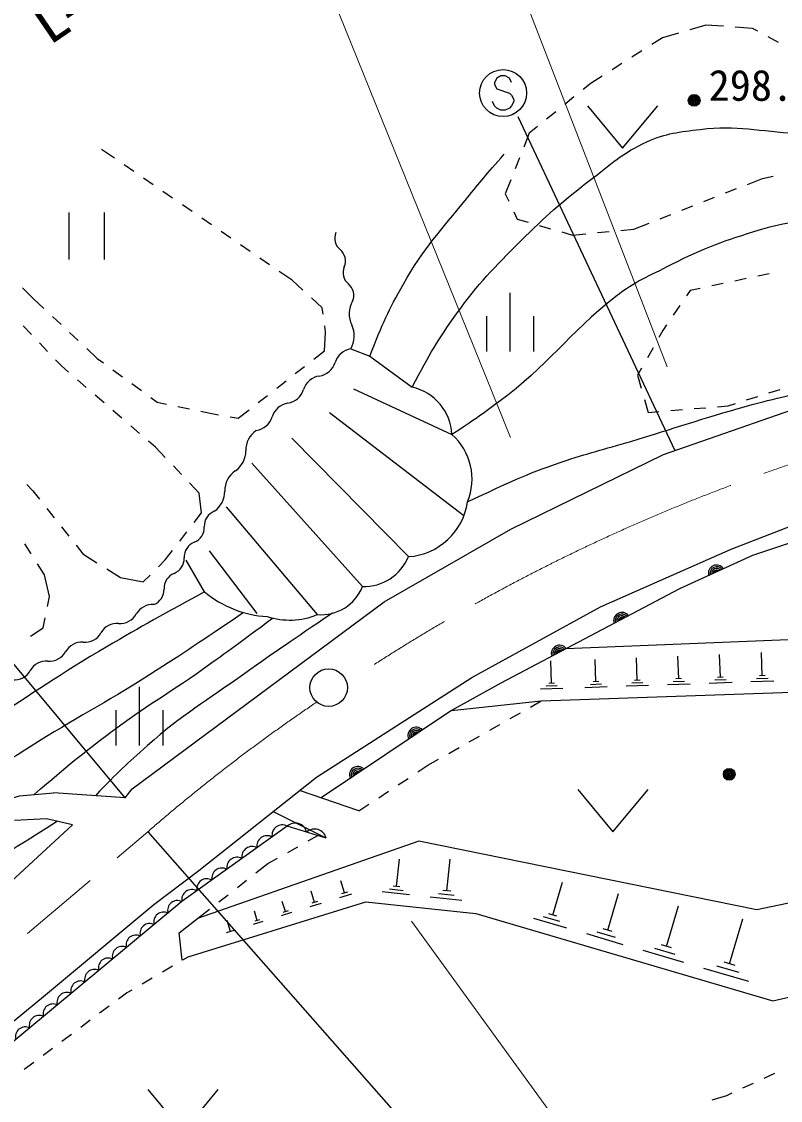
# Model space of a CAD drawing. Units: millimetres, scale not verified. Extents: x 40000 to 680000, y 20000 to 380000.
# Drawn here: x 140115 to 172416, y 266061 to 311965 of the extents above; entities that cross this region are included whole.
import ezdxf
from ezdxf.enums import TextEntityAlignment as Align

# ---------------------------------------------------------------- set-up
doc = ezdxf.new("R2010")
doc.units = ezdxf.units.MM
doc.header["$LTSCALE"] = 1000
doc.linetypes.add('CHAIN', pattern=[18.5, 12, -1.5, 3.5, -1.5])
for name, color, linetype, lineweight in [('M-BGD', 7, 'Continuous', 25), ('M-BMK', 2, 'CHAIN', 13), ('M-BMK-SRVR', 3, 'Continuous', 25), ('M-STR-HTXT', 7, 'Continuous', 13), ('M-STR-STRC', 7, 'Continuous', 25)]:
    doc.layers.add(name, color=color, linetype=linetype, lineweight=lineweight)
doc.styles.add('ＭＳ ゴシック', font='')
doc.styles.get('ＭＳ ゴシック').set_extended_font_data('MS Gothic')

msp = doc.modelspace()

# ---------------------------------------------------------------- linework, layer by layer
at = {"layer": 'M-BGD'}
for p, q in [((169245, 311818), (168563, 311619)), ((169988, 311765), (169245, 311818)), ((171231, 311677), (170487, 311730)), ((167400, 311279), (166937, 310985)), ((168083, 311479), (167400, 311279)), ((171453, 311555), (171231, 311677)), ((172330, 311074), (171891, 311314)), ((166515, 310717), (166093, 310449)), ((165671, 310181), (165249, 309912)), ((164827, 309644), (164364, 309350)), ((164364, 309350), (164018, 309071)), ((163629, 308757), (163240, 308443)), ((162850, 308129), (162461, 307815)), ((164200, 308377), (165700, 306577)), ((165700, 306577), (167200, 308377)), ((161726, 307222), (161491, 306628)), ((162072, 307501), (161726, 307222)), ((144072, 306149), (143519, 306529)), ((144897, 305583), (144484, 305866)), ((161307, 306163), (161123, 305698)), ((145721, 305017), (145309, 305300)), ((171012, 305039), (171656, 305293)), ((171656, 305293), (172100, 305388)), ((160939, 305234), (160704, 304640)), ((170081, 304672), (170547, 304856)), ((146546, 304451), (146133, 304734)), ((160704, 304640), (160853, 304327)), ((169151, 304306), (169616, 304489)), ((147370, 303885), (146958, 304168)), ((168221, 303940), (168686, 304123)), ((142129, 303835), (142129, 301835)), ((143629, 303835), (143629, 301835)), ((148195, 303319), (147782, 303602)), ((161067, 303875), (161215, 303562)), ((161215, 303562), (161672, 303430)), ((167290, 303573), (167755, 303756)), ((149019, 302753), (148607, 303036)), ((162152, 303291), (162633, 303152)), ((163113, 303013), (163570, 302881)), ((164626, 302984), (165124, 303033)), ((165622, 303081), (166180, 303136)), ((166180, 303136), (166825, 303390)), ((163570, 302881), (164129, 302935)), ((149843, 302187), (149431, 302470)), ((150668, 301621), (150256, 301904)), ((151633, 300959), (151080, 301338)), ((171937, 301233), (171448, 301130)), ((152090, 300542), (151633, 300959)), ((169980, 300821), (169491, 300718)), ((170959, 301027), (170469, 300924)), ((140154, 300633), (140619, 300174)), ((160904, 300424), (160904, 297924)), ((168578, 300526), (168419, 300294)), ((169001, 300615), (168578, 300526)), ((140619, 300174), (141064, 299758)), ((152917, 299790), (152460, 300206)), ((152953, 299510), (152917, 299790)), ((168137, 299881), (167855, 299468)), ((141430, 299416), (141795, 299075)), ((159904, 299424), (159904, 297924)), ((161904, 299424), (161904, 297924)), ((140532, 298657), (140187, 299019)), ((153054, 298735), (153018, 299014)), ((167573, 299055), (167415, 298823)), ((142160, 298734), (142525, 298392)), ((153009, 297956), (153054, 298735)), ((167415, 298823), (167245, 298525)), ((141221, 297932), (140876, 298294)), ((142891, 298051), (143336, 297635)), ((152554, 297601), (153009, 297956)), ((166999, 298090), (166752, 297655)), ((141809, 297313), (141566, 297570)), ((143336, 297635), (143598, 297443)), ((142111, 297053), (141809, 297313)), ((144002, 297149), (144406, 296854)), ((151766, 296985), (152160, 297293)), ((166505, 297220), (166336, 296922)), ((142868, 296399), (142490, 296726)), ((144810, 296559), (145214, 296264)), ((150978, 296369), (151372, 296677)), ((166336, 296922), (166495, 296368)), ((154244, 296342), (158435, 294396)), ((171929, 296166), (172406, 296317)), ((143626, 295746), (143247, 296073)), ((145618, 295970), (145880, 295778)), ((145880, 295778), (146281, 295693)), ((150190, 295754), (150584, 296061)), ((166632, 295887), (166790, 295333)), ((170195, 295617), (170499, 295713)), ((170975, 295864), (171452, 296015)), ((144383, 295093), (144004, 295419)), ((146770, 295589), (147259, 295486)), ((147748, 295382), (148149, 295297)), ((148149, 295297), (148499, 295236)), ((149341, 295091), (149796, 295446)), ((153229, 295338), (158947, 290952)), ((166790, 295333), (167247, 295371)), ((167745, 295413), (168244, 295454)), ((168742, 295496), (169240, 295537)), ((169738, 295579), (170195, 295617)), ((145140, 294440), (144761, 294766)), ((148992, 295151), (149341, 295091)), ((145821, 293852), (145518, 294113)), ((146231, 293421), (145821, 293852)), ((151617, 294237), (156586, 289199)), ((146921, 292697), (146576, 293059)), ((149921, 293178), (154629, 287922)), ((140342, 292268), (140592, 292005)), ((140592, 292005), (140883, 291639)), ((147677, 291904), (147266, 292335)), ((147769, 291056), (147677, 291904)), ((141193, 291247), (141504, 290855)), ((147459, 290653), (147769, 291056)), ((148817, 291314), (152699, 286731)), ((141815, 290463), (142125, 290072)), ((146848, 289861), (147154, 290257)), ((140525, 289317), (140256, 289739)), ((142436, 289680), (142726, 289314)), ((142726, 289314), (143317, 288942)), ((146233, 289062), (146543, 289464)), ((148095, 289449), (150128, 286776)), ((141097, 288420), (140794, 288896)), ((145940, 288768), (146233, 289062)), ((147904, 287695), (147125, 289055)), ((141303, 287504), (141097, 288420)), ((143740, 288676), (144331, 288305)), ((144331, 288305), (145293, 288122)), ((145293, 288122), (145586, 288415)), ((141216, 287084), (141303, 287504)), ((141028, 286174), (141115, 286594)), ((140490, 285810), (141028, 286174)), ((190501, 286378), (163284, 285277)), ((171642, 284131), (171608, 285113)), ((162675, 283811), (162642, 284761)), ((164562, 283876), (164529, 284827)), ((166320, 283939), (166286, 284898)), ((168086, 284003), (168052, 284969)), ((169860, 284067), (169826, 285041)), ((162916, 283700), (162441, 283684)), ((162793, 283815), (162556, 283806)), ((164803, 283766), (164328, 283749)), ((164681, 283880), (164443, 283872)), ((166807, 283716), (165849, 283683)), ((166564, 283828), (166084, 283811)), ((166440, 283944), (166200, 283935)), ((168578, 283778), (167611, 283744)), ((168332, 283890), (167848, 283874)), ((168207, 284007), (167965, 283999)), ((170356, 283840), (169381, 283806)), ((170108, 283953), (169621, 283936)), ((169982, 284071), (169738, 284062)), ((172142, 283902), (171159, 283868)), ((171892, 284016), (171401, 283999)), ((171765, 284135), (171519, 284126)), ((145122, 283662), (145122, 281162)), ((163158, 283589), (162208, 283556)), ((165045, 283655), (164095, 283622)), ((161780, 282798), (162236, 283057)), ((144122, 282662), (144122, 281162)), ((146122, 282662), (146122, 281162)), ((160910, 282305), (161345, 282551)), ((160040, 281811), (160475, 282058)), ((159170, 281318), (159605, 281565)), ((158300, 280825), (158735, 281071)), ((157409, 280319), (157865, 280578)), ((156985, 280040), (157409, 280319)), ((156150, 279489), (156567, 279764)), ((144525, 278936), (141471, 279152)), ((154473, 278384), (151945, 279247)), ((155315, 278939), (155732, 279214)), ((163786, 279291), (165286, 277491)), ((165286, 277491), (166786, 279291)), ((154473, 278384), (154897, 278664)), ((153078, 277223), (150815, 278348)), ((152316, 277103), (152723, 277331)), ((151443, 276613), (151879, 276858)), ((150600, 276140), (151007, 276369)), ((150089, 275740), (150600, 276140)), ((156075, 275163), (156199, 276328)), ((158215, 274980), (158357, 276320)), ((149302, 275124), (149695, 275432)), ((153863, 274888), (153705, 275404)), ((156351, 274986), (155769, 275048)), ((156221, 275148), (155930, 275179)), ((158382, 274962), (158048, 274998)), ((162728, 273947), (163138, 275345)), ((148514, 274507), (148908, 274815)), ((151348, 274093), (151213, 274531)), ((152586, 274484), (152440, 274961)), ((152706, 274521), (152467, 274448)), ((154161, 274839), (153645, 274680)), ((153992, 274928), (153735, 274849)), ((156627, 274810), (155462, 274934)), ((158849, 274574), (157510, 274716)), ((158532, 274777), (157862, 274848)), ((165063, 273305), (165519, 274860)), ((147610, 273799), (148121, 274199)), ((150148, 273713), (150024, 274115)), ((151601, 274050), (151163, 273915)), ((151458, 274126), (151239, 274059)), ((152861, 274439), (152385, 274292)), ((167567, 272616), (168073, 274340)), ((149012, 273253), (148871, 273711)), ((150380, 273674), (149978, 273550)), ((150248, 273744), (150047, 273682)), ((163324, 273392), (161926, 273802)), ((163026, 273669), (162327, 273874)), ((162902, 273895), (162553, 273998)), ((170253, 271877), (170811, 273782)), ((149196, 273309), (148829, 273196)), ((165726, 272688), (164171, 273144)), ((165395, 272996), (164617, 273224)), ((165257, 273248), (164868, 273362)), ((167782, 272553), (167351, 272679)), ((168303, 271932), (166578, 272438)), ((167935, 272274), (167073, 272527)), ((146110, 271530), (146541, 271784)), ((146973, 272037), (147204, 272172)), ((170659, 271500), (169707, 271779)), ((170491, 271808), (170015, 271947)), ((171066, 271122), (169161, 271681)), ((145248, 271024), (145679, 271277)), ((144241, 270379), (144586, 270635)), ((144586, 270635), (144817, 270771)), ((143438, 269782), (143839, 270080)), ((142636, 269185), (143037, 269484)), ((141833, 268589), (142234, 268887)), ((141031, 267992), (141432, 268290)), ((140228, 267395), (140630, 267694)), ((172165, 267210), (171711, 266999)), ((171258, 266788), (170805, 266577)), ((145490, 266526), (146990, 264726)), ((146990, 264726), (148490, 266526)), ((170119, 266258), (169494, 266067)), ((170351, 266366), (170119, 266258))]:
    msp.add_line(p, q, dxfattribs=at)
for points in [[(144525, 278936), (144822, 279318), (155555, 287281), (160942, 290372), (167432, 293547), (174854, 296127), (179307, 297396), (186812, 298789), (212169, 301187), (211576, 301866), (210262, 302418), (194363, 303024), (188894, 304385), (186520, 305107), (182747, 305788), (177660, 306131), (176242, 306099), (175516, 306070), (174988, 306006)], [(129666, 253041), (126404, 256987), (126362, 257411), (128781, 260038), (132599, 263554), (140957, 270417), (145744, 274391), (147660, 275839), (152666, 279820), (159284, 284055), (164756, 287062), (170312, 289516), (175444, 291505), (186385, 294380), (196901, 295941), (204364, 296614), (212759, 296650), (215176, 296521), (219585, 296008), (230735, 294304), (235389, 293910), (240614, 294509), (243540, 295185), (251344, 298444)], [(154130, 298045), (154934, 297731), (156742, 296407)], [(206707, 295848), (199418, 295296), (191973, 294383), (185260, 293158), (178391, 291645), (171234, 289244), (168124, 287827), (160510, 283816), (158411, 282658), (152867, 278932)], [(106418, 292236), (107677, 275148), (108523, 272180), (109920, 269889), (112590, 267725), (113692, 267045), (116065, 266068), (118227, 265600), (122255, 265258), (126495, 265382), (129464, 266482), (135573, 271608), (142277, 277793), (141175, 278048), (139818, 277965)], [(158411, 282658), (162236, 283057), (190982, 284057)], [(124723, 276704), (127308, 275345), (129301, 275047), (130403, 275301), (136256, 277883), (140031, 279024), (141471, 279152)], [(153078, 277223), (151420, 277727), (146937, 274521), (136922, 266211)], [(179483, 275852), (171416, 274168), (157029, 277098), (147610, 273799)], [(147204, 272172), (154772, 274504), (159447, 274008), (172088, 270301), (180530, 272238)], [(146948, 272022), (146825, 273198), (147610, 273799)]]:
    msp.add_lwpolyline(points, dxfattribs=at)
for centre, radius in [((168743, 308612), 250), ((168743, 308612), 204), ((168743, 308612), 159), ((168743, 308612), 114), ((168743, 308612), 68.2), ((168743, 308612), 22.7), ((170237, 279938), 250), ((170237, 279938), 204), ((170237, 279938), 159), ((170237, 279938), 114), ((170237, 279938), 68.2), ((170237, 279938), 22.7)]:
    msp.add_circle(centre, radius, dxfattribs=at)
for centre, radius, start, end in [((154074, 302745), 628, 156.8571, 230.4287), ((153274, 301778), 628, 336.8571, 50.4287), ((154428, 301284), 628, 156.8571, 230.4287), ((153628, 300316), 628, 336.8571, 50.4287), ((155150, 299527), 1089, 150.1446, 205.5868), ((153186, 298587), 1089, 330.1446, 25.5868), ((154268, 297207), 849, 99.3547, 162.3372), ((152651, 297722), 849, 279.3548, 342.3372), ((152927, 296047), 849, 99.3547, 162.3372), ((151309, 296562), 849, 279.3548, 342.3372), ((156270, 294292), 2168, 2.76, 77.4249), ((151585, 294887), 849, 99.3547, 162.3372), ((149968, 295402), 849, 279.3548, 342.3372), ((150657, 293732), 999, 123.5244, 181.4671), ((156751, 292498), 2538, 337.5949, 48.4219), ((148660, 293681), 999, 303.5244, 1.4671), ((149764, 292016), 999, 123.5244, 181.4671), ((147766, 291965), 999, 303.5244, 1.4671), ((156395, 291922), 2730, 274.0145, 351.7418), ((148574, 290497), 684, 111.9302, 182.3103), ((147207, 290442), 684, 291.9302, 2.3103), ((147718, 289173), 684, 111.9302, 182.3103), ((154667, 290003), 2081, 268.9498, 337.2729), ((146351, 289118), 684, 291.9302, 2.3103), ((169701, 288486), 354, 33.2914, 195.6965), ((169701, 288486), 283, 35.5154, 193.4725), ((146862, 287849), 684, 111.9302, 182.3103), ((169701, 288486), 212, 39.2617, 189.7262), ((169701, 288486), 142, 46.9734, 182.0144), ((169701, 288486), 100, 57.2911, 171.6968), ((145495, 287794), 684, 291.9302, 2.3103), ((152847, 288649), 1924, 265.5843, 337.8186), ((150854, 291277), 4640, 230.5236, 266.5055), ((145686, 286374), 788, 85.3539, 150.763), ((144310, 287144), 788, 265.3539, 330.763), ((151516, 289660), 3160, 252.5943, 291.9869), ((165669, 286472), 354, 36.5783, 198.9835), ((165669, 286472), 283, 38.8023, 196.7594), ((165669, 286472), 212, 42.5487, 193.0131), ((165669, 286472), 142, 50.2604, 185.3014), ((165669, 286472), 100, 60.578, 174.9837), ((144183, 285572), 788, 85.3539, 150.763), ((142679, 284770), 788, 85.3539, 150.763), ((142807, 286342), 788, 265.3539, 330.763), ((141303, 285541), 788, 265.3539, 330.763), ((163015, 285074), 354, 36.5783, 198.9835), ((163015, 285074), 283, 38.8023, 196.7594), ((163015, 285074), 212, 42.5487, 193.0131), ((163015, 285074), 142, 50.2604, 185.3014), ((163015, 285074), 100, 60.578, 174.9837), ((141175, 283969), 788, 85.3539, 150.763), ((139799, 284739), 788, 265.3539, 330.763), ((156914, 281587), 354, 42.7006, 205.1058), ((156914, 281587), 283, 44.9246, 202.8817), ((156914, 281587), 212, 48.671, 199.1354), ((156914, 281587), 142, 56.3827, 191.4237), ((156914, 281587), 100, 66.7004, 181.106), ((154424, 279913), 354, 42.7006, 205.1058), ((154424, 279913), 283, 44.9246, 202.8817), ((154424, 279913), 212, 48.671, 199.1354), ((154424, 279913), 142, 56.3827, 191.4237), ((154424, 279913), 100, 66.7004, 181.106), ((151208, 277348), 435, 60.7396, 190.4035), ((151762, 277362), 500, 13.0775, 133.0675), ((150567, 276890), 435, 60.7396, 190.4035), ((152591, 277110), 500, 13.0775, 133.0675), ((149927, 276432), 435, 60.7396, 190.4035), ((149286, 275974), 435, 60.7396, 190.4035), ((148646, 275516), 435, 60.7396, 190.4035), ((148006, 275058), 435, 60.7396, 190.4035), ((147365, 274600), 435, 60.7396, 190.4035), ((146750, 274147), 418, 63.382, 195.9854), ((146161, 273659), 418, 63.382, 195.9854), ((145572, 273170), 418, 63.382, 195.9854), ((144983, 272681), 418, 63.382, 195.9854), ((144393, 272192), 418, 63.382, 195.9854), ((143804, 271703), 418, 63.382, 195.9854), ((143215, 271215), 418, 63.382, 195.9854), ((142626, 270726), 418, 63.382, 195.9854), ((142037, 270237), 418, 63.382, 195.9854), ((141448, 269748), 418, 63.382, 195.9854), ((140859, 269259), 418, 63.382, 195.9854), ((140270, 268770), 418, 63.382, 195.9854)]:
    msp.add_arc(centre, radius, start, end, dxfattribs=at)
for points, knots in [([(141641, 277940), (138935, 276232), (138210, 275795), (136069, 274332), (134803, 273467), (134149, 272901), (132853, 272081), (130580, 270643), (129289, 269762), (126734, 268922), (125368, 268473), (124520, 268390), (123083, 268449), (121912, 268498), (121220, 268560), (120132, 268998), (118759, 269550), (118139, 270193), (117030, 271173), (115941, 272136), (115314, 272732), (114623, 274011), (113815, 275506), (113840, 276548), (113488, 278210), (113183, 279653), (113099, 280483), (113006, 281955), (112856, 284308), (113024, 285634), (113029, 287991), (113035, 290525), (112889, 291949), (113034, 294478), (113121, 295997), (113273, 296840), (113402, 298356), (113446, 298876), (113481, 299167), (113504, 299688), (113593, 301652), (113557, 302756), (113636, 304720), (113710, 306530), (113744, 307114), (113881, 309352)], [0, 0, 0, 0, 1, 1, 1, 2, 2, 2, 3, 3, 3, 4, 4, 4, 5, 5, 5, 6, 6, 6, 7, 7, 7, 8, 8, 8, 9, 9, 9, 10, 10, 10, 11, 11, 11, 12, 12, 12, 13, 13, 13, 14, 14, 14, 15, 15, 15, 15]), ([(147904, 287695), (145726, 286516), (145139, 286191), (143404, 285162), (141408, 283978), (140360, 283200), (138382, 281984), (136401, 280767), (135258, 280139), (133261, 278948), (132095, 278253), (131529, 277695), (130281, 277161), (129254, 276720), (128691, 276365), (127586, 276196), (127213, 276139), (126877, 275943), (126621, 276196), (126407, 276408), (126589, 276688), (126546, 277000), (126458, 277627), (126375, 277974), (126224, 278589), (125833, 280183), (125634, 281091), (125032, 282618), (124615, 283678), (124351, 284263), (123812, 285266), (123269, 286279), (122967, 286853), (122318, 287801), (121856, 288476), (121552, 288830), (120956, 289390), (120762, 289572), (120609, 289622), (120417, 289806), (120064, 290144), (119840, 290334), (119622, 290771), (119152, 291716), (118847, 292274), (118733, 293324), (118556, 294963), (118786, 295895), (118809, 297543), (118840, 299836), (118818, 301121), (118867, 303414), (118891, 304586), (118979, 305242), (118967, 306415), (118958, 307430), (118938, 307778), (118854, 309012)], [0, 0, 0, 0, 1, 1, 1, 2, 2, 2, 3, 3, 3, 4, 4, 4, 5, 5, 5, 6, 6, 6, 7, 7, 7, 8, 8, 8, 9, 9, 9, 10, 10, 10, 11, 11, 11, 12, 12, 12, 13, 13, 13, 14, 14, 14, 15, 15, 15, 16, 16, 16, 17, 17, 17, 18, 18, 18, 19, 19, 19, 19]), ([(156742, 296407), (157531, 297899), (157799, 298376), (158633, 299535), (159573, 300840), (160215, 301491), (161357, 302624), (162439, 303697), (163077, 304273), (164289, 305197), (165206, 305896), (165684, 306375), (166735, 306849), (167565, 307223), (168101, 307269), (169005, 307378), (170598, 307571), (171507, 307294), (173110, 307214), (174176, 307162), (174514, 307144), (175837, 307066)], [0, 0, 0, 0, 1, 1, 1, 2, 2, 2, 3, 3, 3, 4, 4, 4, 5, 5, 5, 6, 6, 6, 7, 7, 7, 7]), ([(154934, 297731), (155504, 299177), (155720, 299645), (156371, 300796), (157241, 302331), (157945, 303057), (159057, 304428), (159666, 305178), (159872, 305431), (160652, 306319)], [0, 0, 0, 0, 1, 1, 1, 2, 2, 2, 3, 3, 3, 3]), ([(194950, 299559), (194531, 299977), (194401, 300092), (194031, 300414), (193350, 301009), (193032, 301505), (192177, 301802), (191355, 302087), (190834, 302005), (189971, 302117), (188884, 302257), (188268, 302275), (187184, 302432), (185692, 302648), (184878, 302911), (183382, 303088), (181839, 303270), (180960, 303185), (179409, 303264), (177514, 303361), (176454, 303670), (174560, 303554), (173372, 303482), (172687, 303440), (171547, 303100), (170023, 302646), (169175, 302333), (167757, 301612), (166815, 301134), (166245, 300913), (165412, 300263), (163348, 298652), (162535, 297335), (160427, 295783), (159664, 295221), (159395, 295009), (158435, 294396)], [0, 0, 0, 0, 1, 1, 1, 2, 2, 2, 3, 3, 3, 4, 4, 4, 5, 5, 5, 6, 6, 6, 7, 7, 7, 8, 8, 8, 9, 9, 9, 10, 10, 10, 11, 11, 11, 12, 12, 12, 12]), ([(159097, 291530), (160944, 292393), (161483, 292671), (163082, 293220), (164224, 293613), (164889, 293754), (166045, 294103), (167973, 294684), (169037, 295061), (170976, 295603), (172285, 295969), (173040, 296093), (174349, 296461), (175200, 296700), (175665, 296875), (176502, 297158), (177096, 297359), (177286, 297424), (178019, 297684)], [0, 0, 0, 0, 1, 1, 1, 2, 2, 2, 3, 3, 3, 4, 4, 4, 5, 5, 5, 6, 6, 6, 6]), ([(149561, 286821), (147654, 285519), (147141, 285177), (145561, 284169), (143607, 282923), (142436, 282349), (140482, 281105), (139639, 280568), (139138, 280305), (138354, 279686), (137572, 279069), (137311, 278800), (136486, 277952)], [0, 0, 0, 0, 1, 1, 1, 2, 2, 2, 3, 3, 3, 4, 4, 4, 4]), ([(140651, 279079), (142170, 280379), (142603, 280741), (143915, 281729), (145386, 282837), (146302, 283328), (147802, 284396), (148983, 285237), (149362, 285513), (150800, 286583)], [0, 0, 0, 0, 1, 1, 1, 2, 2, 2, 3, 3, 3, 3]), ([(153352, 286792), (151538, 285575), (151061, 285251), (149618, 284226), (147977, 283060), (146982, 282496), (145476, 281162), (144575, 280364), (144254, 280069), (143256, 279026)], [0, 0, 0, 0, 1, 1, 1, 2, 2, 2, 3, 3, 3, 3])]:
    msp.add_open_spline(points, degree=3, knots=knots, dxfattribs=at)
at = {"layer": 'M-BMK'}
msp.add_line((130051, 264449), (145487, 277492), dxfattribs=at)
for centre, radius, start, end in [((198244, 217666), 79627, 97.23371, 123.79248), ((194460, 221123), 74671, 124.02649, 130.98429)]:
    msp.add_arc(centre, radius, start, end, dxfattribs=at)
at = {"layer": 'M-BMK-SRVR'}
msp.add_line((145487, 277492), (165146, 255183), dxfattribs=at)
msp.add_circle((153187, 283625), 800, dxfattribs=at)
at = {"layer": 'M-STR-HTXT'}
for p, q in [((167591, 297275), (157101, 324411)), ((160926, 294261), (149700, 322057)), ((156707, 273682), (178621, 243554))]:
    msp.add_line(p, q, dxfattribs=at)
at = {"layer": 'M-STR-STRC'}
for p, q in [((160340, 309561), (160249, 309379)), ((160521, 309652), (160340, 309561)), ((160703, 309652), (160521, 309652)), ((160885, 309561), (160703, 309652)), ((160976, 309379), (160885, 309561)), ((160249, 309379), (160249, 309288)), ((160249, 309288), (160340, 309106)), ((160340, 309106), (160885, 308925)), ((160249, 308379), (160158, 308561)), ((160885, 308925), (160976, 308834)), ((160976, 308834), (161067, 308652)), ((161067, 308561), (160976, 308379)), ((161067, 308652), (161067, 308561)), ((160340, 308288), (160249, 308379)), ((160521, 308197), (160340, 308288)), ((160703, 308197), (160521, 308197)), ((160885, 308288), (160703, 308197)), ((160976, 308379), (160885, 308288)), ((161237, 307932), (167923, 293717)), ((144525, 278936), (136637, 288390))]:
    msp.add_line(p, q, dxfattribs=at)
msp.add_circle((160612, 308925), 1000, dxfattribs=at)

# ---------------------------------------------------------------- texts
at = {"layer": 'M-BGD', "style": 'ＭＳ ゴシック'}
msp.add_text('298.1', height=1320, dxfattribs=at).set_placement((169362, 308199), align=Align.BOTTOM_LEFT)
at = {"layer": 'M-STR-HTXT', "style": 'ＭＳ ゴシック'}
msp.add_text(' L=49.0', height=1833, rotation=34.374, dxfattribs=at).set_placement((144188, 312231), align=Align.BOTTOM_CENTER)

doc.saveas('drawing.dxf')
